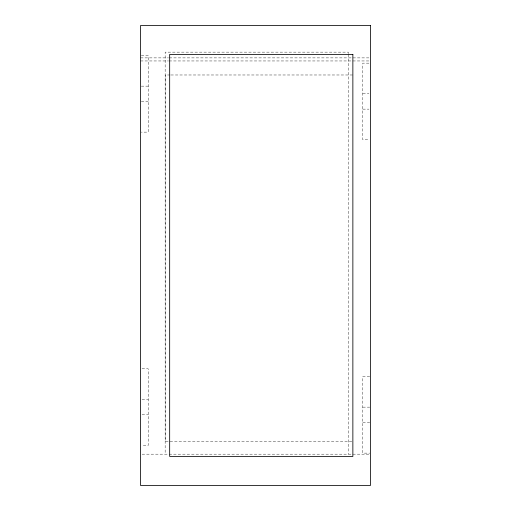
<?xml version="1.0" encoding="UTF-8"?>
<svg xmlns="http://www.w3.org/2000/svg" width="511" height="511" viewBox="0 0 511 511"><rect width="100%" height="100%" fill="white"/><g stroke="black" fill="none" stroke-linecap="round" stroke-linejoin="round"><path stroke-width="0.38" stroke-dasharray="2.56 1.92" d="M141.292 55.482L148.19 55.482L148.19 132.132L141.292 132.132M140.525 57.89L168.47 57.89M169.269 57.89L368.878 57.89M140.525 60.956L168.47 60.956M169.141 60.956L368.897 60.956M368.942 63.147L362.81 63.147L362.81 139.797L368.942 139.797M170.074 74.983L165.296 74.983L165.296 441.753L353.088 441.753M170.866 74.983L353.088 74.983M141.292 86.142L148.19 86.142M362.81 93.807L368.942 93.807M141.292 101.472L148.19 101.472M362.81 109.137L368.942 109.137M142.058 368.814L148.19 368.814L148.19 445.464L142.058 445.464M369.709 376.479L362.81 376.479L362.81 453.129L369.709 453.129M142.058 399.474L148.19 399.474M362.81 407.139L369.709 407.139M142.058 414.804L148.19 414.804M362.81 422.469L369.709 422.469M142.115 454.17L168.47 454.17M169.141 454.17L369.683 454.17M348.349 53.61L348.349 52.141L165.155 52.141L165.155 454.17M348.349 54.345L348.349 454.17"/><path stroke-width="0.77" d="M370.475 25.55L140.525 25.55L140.525 485.45L370.475 485.45L370.475 25.55M352.865 54.422L169.671 54.422L169.671 456.451L352.865 456.451L352.865 54.422"/></g></svg>
